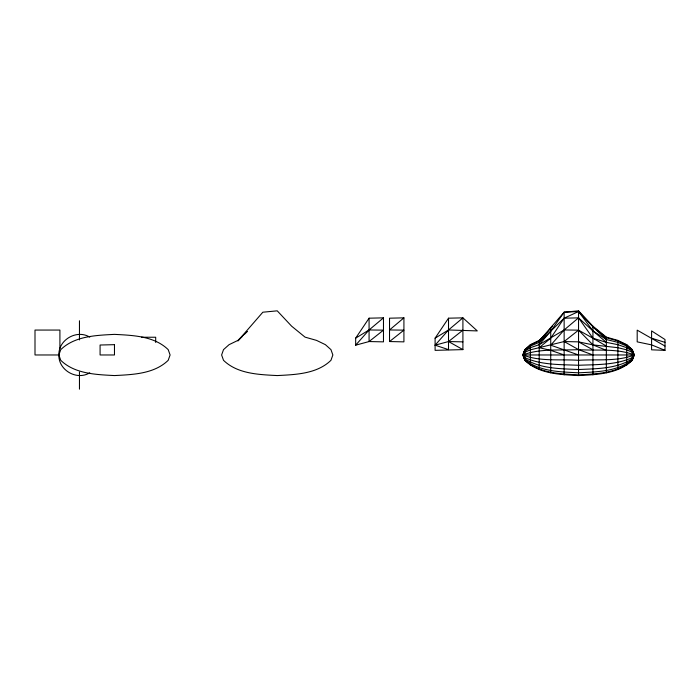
<?xml version="1.0" encoding="UTF-8"?>
<svg xmlns="http://www.w3.org/2000/svg" width="700" height="700" viewBox="0 0 700 700"><rect width="100%" height="100%" fill="white"/><g stroke="black" fill="none" stroke-linecap="round" stroke-linejoin="round"><path stroke-width="1.05" d="M89.757 372.811C76.799 380.817 58.397 370.195 58.861 354.97C58.397 339.745 76.799 329.123 89.757 337.129M58.861 354.97L60.751 349.641C74.743 336.009 96.084 335.344 114.476 334.373C132.877 335.344 154.219 336.009 168.201 349.641L170.1 354.97L168.201 360.308C154.219 373.931 132.877 374.596 114.476 375.567C96.084 374.596 74.743 373.931 60.751 360.308L58.861 354.97L35 354.97L35 330.059L59.911 330.059L59.911 348.477M539.21 344.671L564.139 329.963L578.541 330.146L592.935 338.223L606.349 342.352L617.864 344.671L626.71 347.69L632.266 351.199L634.156 354.97L632.266 358.741C616.586 369.04 596.61 368.602 578.541 369.539C560.472 368.602 540.496 369.04 524.816 358.741L522.918 354.97L524.816 350.35L530.372 346.054L539.21 342.352L564.139 318.194L578.541 317.852L592.935 330.916L606.349 339.517L617.864 342.352L626.71 346.054L632.266 350.35L634.156 354.97L632.266 359.59C617.488 371.77 596.759 371.831 578.541 372.811C560.324 371.831 539.595 371.77 524.816 359.59L522.918 354.97L524.816 351.199L530.372 347.69L539.21 344.671L550.725 331.214L564.139 312.209L578.541 311.535L592.935 326.856L606.349 337.741L617.864 340.9L626.71 345.021L632.266 349.825L634.156 354.97L632.266 360.124C618.074 373.398 596.881 373.887 578.541 374.868C560.192 373.887 539 373.398 524.816 360.124L522.918 354.97L524.816 349.825L530.372 345.021L539.21 340.9L564.139 312.209L578.541 310.835L592.935 326.183L606.349 337.129L617.864 340.401L626.71 344.671L632.266 349.641L634.156 354.97L632.266 360.308C618.275 373.931 596.934 374.596 578.541 375.567C560.14 374.596 538.799 373.931 524.816 360.308L522.918 354.97L524.816 349.641L530.372 344.671L539.21 340.401L545.352 334.477M355.661 338.152L369.075 318.194L383.477 317.852L383.477 341.863L369.075 341.547L355.661 345.179L355.661 338.152L369.075 329.963L383.477 317.852M435.102 338.152L448.516 318.194L462.91 317.852L477.304 330.916L448.516 329.963L435.102 338.152L435.102 350.35L462.91 349.615L462.91 317.852L448.516 329.963L435.102 345.179L448.516 349.641L448.516 318.194M522.918 354.97L524.816 352.31L530.372 349.825L564.139 341.547L578.541 341.863L592.935 344.881L617.864 347.69L626.71 349.825L632.266 352.31L634.156 354.97L632.266 357.639C615.554 365.19 596.496 364.49 578.541 365.269C560.577 364.49 541.52 365.19 524.816 357.639L522.918 354.97C540.146 348.241 560.219 350.639 578.541 349.615C596.855 350.945 616.936 348.092 634.156 354.97C616.936 361.839 596.855 359.021 578.541 360.308C560.219 359.021 540.137 361.839 522.918 354.97L634.156 354.97M539.21 342.352L552.309 326.235M355.661 345.179L369.075 329.963L383.477 330.146L369.075 341.547L369.075 318.194M242.515 336.254L237.904 340.9L262.841 312.209L277.235 310.835L291.629 326.183L305.043 337.129L316.566 340.401L325.404 344.671L330.96 349.641L332.859 354.97L330.96 360.308C316.977 373.931 295.636 374.596 277.235 375.567C258.842 374.596 237.493 373.931 223.51 360.308L221.62 354.97L223.51 349.641L229.066 344.671L237.904 340.401L247.118 331.511M244.816 333.935L247.118 331.608M539.21 340.9L544.582 335.484M403.918 317.852L389.524 329.963L403.918 330.146L389.524 341.547L389.524 318.194L403.918 317.852L403.918 341.863L389.524 341.547M462.91 330.146L448.516 341.547L435.102 345.179M141.496 337.234L155.689 337.234L155.689 342.449M462.91 341.863L448.516 341.547L462.91 349.615M665 350.35L651.586 349.825L651.586 330.916L665 339.517L665 350.35L651.586 344.881L637.192 341.863L637.192 330.146L665 346.054M651.586 338.223L665 342.352M564.139 354.97L550.725 350.35L539.21 347.69L550.725 338.152L564.139 318.194L578.541 311.535L592.935 330.916L606.349 342.352M578.541 354.97L550.725 345.179L564.139 329.963L578.541 317.852L592.935 338.223L606.349 346.054M592.935 354.97L578.541 349.615L564.139 341.547L578.541 330.146L592.935 344.881L606.349 350.35M578.541 341.863L592.935 349.825M592.935 326.856L606.349 339.517M632.266 349.641L632.266 360.308M626.71 344.671L626.71 365.269M617.864 340.401L617.864 369.539M606.349 337.129L606.349 372.811M592.935 326.183L592.935 374.868M578.541 310.835L578.541 375.567M564.139 312.209L564.139 374.868M550.725 327.635L550.725 372.811M539.21 340.401L539.21 369.539M530.372 344.671L530.372 365.269M524.816 349.641L524.816 360.308M79.459 320.775L79.459 339.938M79.459 372.067L79.459 389.165M114.476 344.671L100.082 345.021L100.082 354.97L114.476 354.97L114.476 344.671"/></g></svg>
